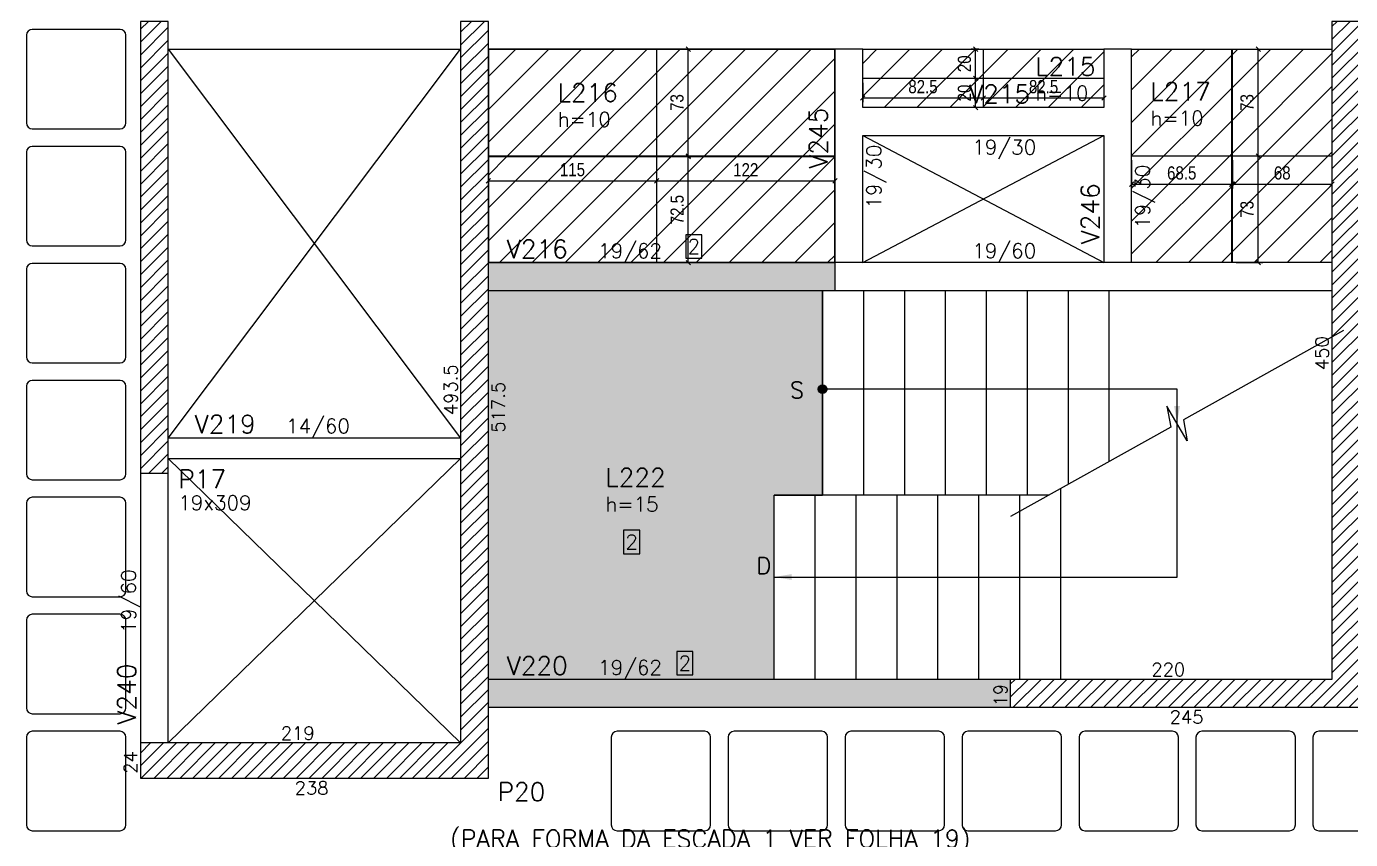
# Model space of a CAD drawing. Header units: millimetres. Extents: x 1860 to 8661, y -614 to 3837.
# Drawn here: x 3563 to 4469, y 933 to 1489 of the extents above; entities that cross this region are included whole.
import ezdxf
from ezdxf.enums import TextEntityAlignment as Align

# ---------------------------------------------------------------- set-up
doc = ezdxf.new("R2010")
doc.units = ezdxf.units.MM
for name, color, linetype in [('251', 5, 'Continuous'), ('COTA', 241, 'Continuous'), ('F-AUX', 2, 'Continuous'), ('F-CUBETA', 1, 'Continuous'), ('F-ESCADAS', 2, 'Continuous'), ('F-LAJES', 3, 'Continuous'), ('F-LAJES-DIM', 2, 'Continuous'), ('F-LAJES-NOME', 4, 'Continuous'), ('F-LAJES-R', 254, 'Continuous'), ('F-PILARES-DIM', 172, 'Continuous'), ('F-PILARES-NOME', 170, 'Continuous'), ('F-TEXTO', 6, 'Continuous'), ('F-TEXTO-YELLOW', 2, 'Continuous'), ('F-VIGAS-DIM', 2, 'Continuous'), ('F-VIGAS-NOME', 4, 'Continuous'), ('Painéis', 200, 'Continuous'), ('Pilares', 5, 'Continuous'), ('VIGA', 3, 'Continuous'), ('Vázio', 240, 'Continuous')]:
    doc.layers.add(name, color=color, linetype=linetype)
doc.layers.add('F-DESNIVEL-5', color=7, linetype='Continuous', true_color=0xadd6ff)
doc.layers.add('Hachura', color=251, linetype='Continuous', lineweight=9)
doc.styles.add('5385-ARQ-PB-BAS-PLA-TER-TORRE-A-106-TXT$0$R60-75', font='romans.shx', dxfattribs={"height": 0.1125})
doc.styles.add('COTA TECNICA-50', font='techl___.ttf', dxfattribs={"height": 9})
doc.styles.add('CP-TEXTO', font='romans.shx')
doc.styles.add('MCP', font='romans.shx')
doc.dimstyles.new('COTA PAINEL-50', dxfattribs={"dimtxt": 9, "dimasz": 3, "dimexe": 3, "dimexo": 3, "dimgap": 3, "dimtad": 1, "dimdec": 1, "dimzin": 12, "dimdsep": 46, "dimtxsty": 'COTA TECNICA-50', "dimblk1": 'OBLIQUE', "dimblk2": 'OBLIQUE', "dimsah": 1, "dimcen": 0.9, "dimclrd": 4, "dimclre": 4, "dimclrt": 240, "dimadec": 1, "dimazin": 3, "dimtfac": 1, "dimtdec": 1, "dimtmove": 0, "dimatfit": 3, "dimfxl": 1, "dimtolj": 1, "dimtzin": 12, "dimarcsym": 0})
pattern_1 = [(45, (3860.447, 999.075), (-4.419417, 4.419417), [])]

# ---------------------------------------------------------------- blocks, each defined once
blk = doc.blocks.new('_VAONER063650636500869008690')
at = {"layer": '251', "color": 1}
for p, q in [((-34, 30), (-34, -30)), ((30, 34), (-30, 34)), ((34, -30), (34, 30)), ((-30, -34), (30, -34))]:
    blk.add_line(p, q, dxfattribs=at)
for centre, start, end in [((-30, 30), 90, 180), ((30, 30), 0, 90), ((-30, -30), 180, 270), ((30, -30), 270, 0)]:
    blk.add_arc(centre, 4, start, end, dxfattribs=at)
blk = doc.blocks.new('*U23')
at = {"layer": 'F-LAJES-DIM', "color": 1}
blk.add_lwpolyline([(0, 0), (11, 0), (11, 16), (0, 16)], close=True, dxfattribs=at)
at = {"layer": 'F-LAJES-DIM', "style": 'MCP'}
blk.add_attdef('DIM', text='', height=10, dxfattribs=at).set_placement((5.5, 8), align=Align.MIDDLE_CENTER)
blk = doc.blocks.new('*U20')
at = {"layer": 'F-VIGAS-DIM', "color": 1}
blk.add_lwpolyline([(0, 0), (11, 0), (11, 16), (0, 16)], close=True, dxfattribs=at)
at = {"layer": 'F-VIGAS-DIM', "style": 'MCP'}
blk.add_attdef('DIM', text='', height=10, dxfattribs=at).set_placement((5.5, 8), align=Align.MIDDLE_CENTER)
blk = doc.blocks.new('_Oblique')
at = {"color": 0, "linetype": 'ByBlock', "lineweight": -2}
blk.add_line((-0.5, -0.5), (0.5, 0.5), dxfattribs=at)
blk = doc.blocks.new('*D902')
at = {"layer": 'COTA', "color": 4, "lineweight": -2, "transparency": 16777216}
for p, q in [((3879.45, 1397.08), (3879.45, 1380.53)), ((3994.45, 1397.08), (3994.45, 1380.53)), ((3879.45, 1383.53), (3994.45, 1383.53))]:
    blk.add_line(p, q, dxfattribs=at)
at = {"layer": 'Defpoints', "color": 0, "transparency": 16777216}
for p in [(3879.45, 1400.08), (3994.45, 1400.08), (3994.45, 1383.53)]:
    blk.add_point(p, dxfattribs=at)
at = {"layer": 'COTA', "color": 4, "lineweight": -2, "transparency": 16777216, "xscale": 3, "yscale": 3, "zscale": 3, "rotation": 180}
blk.add_blockref('_Oblique', (3879.45, 1383.53), dxfattribs=at)
at = {"layer": 'COTA', "color": 4, "lineweight": -2, "transparency": 16777216, "xscale": 3, "yscale": 3, "zscale": 3}
blk.add_blockref('_Oblique', (3994.45, 1383.53), dxfattribs=at)
at = {"layer": 'COTA', "color": 240, "transparency": 16777216, "insert": (3936.95, 1391.13), "char_height": 9, "attachment_point": 5, "style": 'COTA TECNICA-50'}
blk.add_mtext('\\A1;115', dxfattribs=at)
blk = doc.blocks.new('*D903')
at = {"layer": 'COTA', "color": 4, "lineweight": -2, "transparency": 16777216}
for p, q in [((3994.45, 1397.08), (3994.45, 1380.53)), ((4116.45, 1397.58), (4116.45, 1380.53)), ((3994.45, 1383.53), (4116.45, 1383.53))]:
    blk.add_line(p, q, dxfattribs=at)
at = {"layer": 'Defpoints', "color": 0, "transparency": 16777216}
for p in [(3994.45, 1400.08), (4116.45, 1400.58), (4116.45, 1383.53)]:
    blk.add_point(p, dxfattribs=at)
at = {"layer": 'COTA', "color": 4, "lineweight": -2, "transparency": 16777216, "xscale": 3, "yscale": 3, "zscale": 3, "rotation": 180}
blk.add_blockref('_Oblique', (3994.45, 1383.53), dxfattribs=at)
at = {"layer": 'COTA', "color": 4, "lineweight": -2, "transparency": 16777216, "xscale": 3, "yscale": 3, "zscale": 3}
blk.add_blockref('_Oblique', (4116.45, 1383.53), dxfattribs=at)
at = {"layer": 'COTA', "color": 240, "transparency": 16777216, "insert": (4055.45, 1391.08), "char_height": 9, "attachment_point": 5, "style": 'COTA TECNICA-50'}
blk.add_mtext('\\A1;122', dxfattribs=at)
blk = doc.blocks.new('*D904')
at = {"layer": 'COTA', "color": 4, "lineweight": -2, "transparency": 16777216}
for p, q in [((3997.45, 1400.08), (4019.16, 1400.08)), ((4016.16, 1327.58), (4016.16, 1400.08)), ((3997.45, 1327.58), (4019.16, 1327.58))]:
    blk.add_line(p, q, dxfattribs=at)
at = {"layer": 'Defpoints', "color": 0, "transparency": 16777216}
for p in [(3994.45, 1400.08), (4016.16, 1400.08), (3994.45, 1327.58)]:
    blk.add_point(p, dxfattribs=at)
at = {"layer": 'COTA', "color": 4, "lineweight": -2, "transparency": 16777216, "xscale": 3, "yscale": 3, "zscale": 3}
for p, rotation in [((4016.16, 1400.08), 90), ((4016.16, 1327.58), 270)]:
    blk.add_blockref('_Oblique', p, dxfattribs=dict(at, rotation=rotation))
at = {"layer": 'COTA', "color": 240, "transparency": 16777216, "insert": (4008.57, 1363.83), "char_height": 9, "attachment_point": 5, "rotation": 90, "style": 'COTA TECNICA-50'}
blk.add_mtext('\\A1;72.5', dxfattribs=at)
blk = doc.blocks.new('*D905')
at = {"layer": 'COTA', "color": 4, "lineweight": -2, "transparency": 16777216}
for p, q in [((3997.45, 1473.58), (4019.16, 1473.58)), ((4016.16, 1400.58), (4016.16, 1473.58)), ((3997.45, 1400.58), (4019.16, 1400.58))]:
    blk.add_line(p, q, dxfattribs=at)
at = {"layer": 'Defpoints', "color": 0, "transparency": 16777216}
for p in [(3994.45, 1473.58), (4016.16, 1473.58), (3994.45, 1400.58)]:
    blk.add_point(p, dxfattribs=at)
at = {"layer": 'COTA', "color": 4, "lineweight": -2, "transparency": 16777216, "xscale": 3, "yscale": 3, "zscale": 3}
for p, rotation in [((4016.16, 1473.58), 90), ((4016.16, 1400.58), 270)]:
    blk.add_blockref('_Oblique', p, dxfattribs=dict(at, rotation=rotation))
at = {"layer": 'COTA', "color": 240, "transparency": 16777216, "insert": (4008.47, 1437.08), "char_height": 9, "attachment_point": 5, "rotation": 90, "style": 'COTA TECNICA-50'}
blk.add_mtext('\\A1;73', dxfattribs=at)
blk = doc.blocks.new('*D906')
at = {"layer": 'COTA', "color": 4, "lineweight": -2, "transparency": 16777216}
for p, q in [((4135.45, 1450.58), (4135.45, 1437.25)), ((4217.95, 1450.58), (4217.95, 1437.25)), ((4135.45, 1440.25), (4217.95, 1440.25))]:
    blk.add_line(p, q, dxfattribs=at)
at = {"layer": 'Defpoints', "color": 0, "transparency": 16777216}
for p in [(4135.45, 1453.58), (4217.95, 1453.58), (4217.95, 1440.25)]:
    blk.add_point(p, dxfattribs=at)
at = {"layer": 'COTA', "color": 4, "lineweight": -2, "transparency": 16777216, "xscale": 3, "yscale": 3, "zscale": 3, "rotation": 180}
blk.add_blockref('_Oblique', (4135.45, 1440.25), dxfattribs=at)
at = {"layer": 'COTA', "color": 4, "lineweight": -2, "transparency": 16777216, "xscale": 3, "yscale": 3, "zscale": 3}
blk.add_blockref('_Oblique', (4217.95, 1440.25), dxfattribs=at)
at = {"layer": 'COTA', "color": 240, "transparency": 16777216, "insert": (4176.7, 1447.87), "char_height": 9, "attachment_point": 5, "style": 'COTA TECNICA-50'}
blk.add_mtext('\\A1;82.5', dxfattribs=at)
blk = doc.blocks.new('*D907')
at = {"layer": 'COTA', "color": 4, "lineweight": -2, "transparency": 16777216}
for p, q in [((4217.95, 1450.58), (4217.95, 1437.25)), ((4300.45, 1450.58), (4300.45, 1437.25)), ((4217.95, 1440.25), (4300.45, 1440.25))]:
    blk.add_line(p, q, dxfattribs=at)
at = {"layer": 'Defpoints', "color": 0, "transparency": 16777216}
for p in [(4217.95, 1453.58), (4300.45, 1453.58), (4300.45, 1440.25)]:
    blk.add_point(p, dxfattribs=at)
at = {"layer": 'COTA', "color": 4, "lineweight": -2, "transparency": 16777216, "xscale": 3, "yscale": 3, "zscale": 3, "rotation": 180}
blk.add_blockref('_Oblique', (4217.95, 1440.25), dxfattribs=at)
at = {"layer": 'COTA', "color": 4, "lineweight": -2, "transparency": 16777216, "xscale": 3, "yscale": 3, "zscale": 3}
blk.add_blockref('_Oblique', (4300.45, 1440.25), dxfattribs=at)
at = {"layer": 'COTA', "color": 240, "transparency": 16777216, "insert": (4259.2, 1447.87), "char_height": 9, "attachment_point": 5, "style": 'COTA TECNICA-50'}
blk.add_mtext('\\A1;82.5', dxfattribs=at)
blk = doc.blocks.new('*D908')
at = {"layer": 'COTA', "color": 4, "lineweight": -2, "transparency": 16777216}
for p, q in [((4214.95, 1453.58), (4209.66, 1453.58)), ((4212.66, 1433.58), (4212.66, 1453.58)), ((4214.95, 1433.58), (4209.66, 1433.58))]:
    blk.add_line(p, q, dxfattribs=at)
at = {"layer": 'Defpoints', "color": 0, "transparency": 16777216}
for p in [(4212.66, 1453.58), (4217.95, 1453.58), (4217.95, 1433.58)]:
    blk.add_point(p, dxfattribs=at)
at = {"layer": 'COTA', "color": 4, "lineweight": -2, "transparency": 16777216, "xscale": 3, "yscale": 3, "zscale": 3}
for p, rotation in [((4212.66, 1453.58), 90), ((4212.66, 1433.58), 270)]:
    blk.add_blockref('_Oblique', p, dxfattribs=dict(at, rotation=rotation))
at = {"layer": 'COTA', "color": 240, "transparency": 16777216, "insert": (4205.07, 1443.58), "char_height": 9, "attachment_point": 5, "rotation": 90, "style": 'COTA TECNICA-50'}
blk.add_mtext('\\A1;20', dxfattribs=at)
blk = doc.blocks.new('*D909')
at = {"layer": 'COTA', "color": 4, "lineweight": -2, "transparency": 16777216}
for p, q in [((4214.95, 1473.58), (4209.66, 1473.58)), ((4212.66, 1453.58), (4212.66, 1473.58)), ((4214.95, 1453.58), (4209.66, 1453.58))]:
    blk.add_line(p, q, dxfattribs=at)
at = {"layer": 'Defpoints', "color": 0, "transparency": 16777216}
for p in [(4212.66, 1473.58), (4217.95, 1473.58), (4217.95, 1453.58)]:
    blk.add_point(p, dxfattribs=at)
at = {"layer": 'COTA', "color": 4, "lineweight": -2, "transparency": 16777216, "xscale": 3, "yscale": 3, "zscale": 3}
for p, rotation in [((4212.66, 1473.58), 90), ((4212.66, 1453.58), 270)]:
    blk.add_blockref('_Oblique', p, dxfattribs=dict(at, rotation=rotation))
at = {"layer": 'COTA', "color": 240, "transparency": 16777216, "insert": (4205.07, 1463.58), "char_height": 9, "attachment_point": 5, "rotation": 90, "style": 'COTA TECNICA-50'}
blk.add_mtext('\\A1;20', dxfattribs=at)
blk = doc.blocks.new('*D910')
at = {"layer": 'COTA', "color": 4, "lineweight": -2, "transparency": 16777216}
for p, q in [((4319.45, 1397.58), (4319.45, 1378.26)), ((4387.95, 1397.58), (4387.95, 1378.26)), ((4319.45, 1381.26), (4387.95, 1381.26))]:
    blk.add_line(p, q, dxfattribs=at)
at = {"layer": 'Defpoints', "color": 0, "transparency": 16777216}
for p in [(4319.45, 1400.58), (4387.95, 1400.58), (4387.95, 1381.26)]:
    blk.add_point(p, dxfattribs=at)
at = {"layer": 'COTA', "color": 4, "lineweight": -2, "transparency": 16777216, "xscale": 3, "yscale": 3, "zscale": 3, "rotation": 180}
blk.add_blockref('_Oblique', (4319.45, 1381.26), dxfattribs=at)
at = {"layer": 'COTA', "color": 4, "lineweight": -2, "transparency": 16777216, "xscale": 3, "yscale": 3, "zscale": 3}
blk.add_blockref('_Oblique', (4387.95, 1381.26), dxfattribs=at)
at = {"layer": 'COTA', "color": 240, "transparency": 16777216, "insert": (4353.7, 1388.87), "char_height": 9, "attachment_point": 5, "style": 'COTA TECNICA-50'}
blk.add_mtext('\\A1;68.5', dxfattribs=at)
blk = doc.blocks.new('*D911')
at = {"layer": 'COTA', "color": 4, "lineweight": -2, "transparency": 16777216}
for p, q in [((4388.45, 1397.58), (4388.45, 1378.26)), ((4456.45, 1397.58), (4456.45, 1378.26)), ((4388.45, 1381.26), (4456.45, 1381.26))]:
    blk.add_line(p, q, dxfattribs=at)
at = {"layer": 'Defpoints', "color": 0, "transparency": 16777216}
for p in [(4388.45, 1400.58), (4456.45, 1400.58), (4456.45, 1381.26)]:
    blk.add_point(p, dxfattribs=at)
at = {"layer": 'COTA', "color": 4, "lineweight": -2, "transparency": 16777216, "xscale": 3, "yscale": 3, "zscale": 3, "rotation": 180}
blk.add_blockref('_Oblique', (4388.45, 1381.26), dxfattribs=at)
at = {"layer": 'COTA', "color": 4, "lineweight": -2, "transparency": 16777216, "xscale": 3, "yscale": 3, "zscale": 3}
blk.add_blockref('_Oblique', (4456.45, 1381.26), dxfattribs=at)
at = {"layer": 'COTA', "color": 240, "transparency": 16777216, "insert": (4422.45, 1388.87), "char_height": 9, "attachment_point": 5, "style": 'COTA TECNICA-50'}
blk.add_mtext('\\A1;68', dxfattribs=at)
blk = doc.blocks.new('*D912')
at = {"layer": 'COTA', "color": 4, "lineweight": -2, "transparency": 16777216}
for p, q in [((4390.95, 1400.58), (4409.09, 1400.58)), ((4406.09, 1327.58), (4406.09, 1400.58)), ((4390.95, 1327.58), (4409.09, 1327.58))]:
    blk.add_line(p, q, dxfattribs=at)
at = {"layer": 'Defpoints', "color": 0, "transparency": 16777216}
for p in [(4387.95, 1400.58), (4406.09, 1400.58), (4387.95, 1327.58)]:
    blk.add_point(p, dxfattribs=at)
at = {"layer": 'COTA', "color": 4, "lineweight": -2, "transparency": 16777216, "xscale": 3, "yscale": 3, "zscale": 3}
for p, rotation in [((4406.09, 1400.58), 90), ((4406.09, 1327.58), 270)]:
    blk.add_blockref('_Oblique', p, dxfattribs=dict(at, rotation=rotation))
at = {"layer": 'COTA', "color": 240, "transparency": 16777216, "insert": (4398.39, 1364.08), "char_height": 9, "attachment_point": 5, "rotation": 90, "style": 'COTA TECNICA-50'}
blk.add_mtext('\\A1;73', dxfattribs=at)
blk = doc.blocks.new('*D913')
at = {"layer": 'COTA', "color": 4, "lineweight": -2, "transparency": 16777216}
for p, q in [((4390.95, 1473.58), (4409.09, 1473.58)), ((4406.09, 1400.58), (4406.09, 1473.58)), ((4390.95, 1400.58), (4409.09, 1400.58))]:
    blk.add_line(p, q, dxfattribs=at)
at = {"layer": 'Defpoints', "color": 0, "transparency": 16777216}
for p in [(4387.95, 1473.58), (4406.09, 1473.58), (4387.95, 1400.58)]:
    blk.add_point(p, dxfattribs=at)
at = {"layer": 'COTA', "color": 4, "lineweight": -2, "transparency": 16777216, "xscale": 3, "yscale": 3, "zscale": 3}
for p, rotation in [((4406.09, 1473.58), 90), ((4406.09, 1400.58), 270)]:
    blk.add_blockref('_Oblique', p, dxfattribs=dict(at, rotation=rotation))
at = {"layer": 'COTA', "color": 240, "transparency": 16777216, "insert": (4398.39, 1437.08), "char_height": 9, "attachment_point": 5, "rotation": 90, "style": 'COTA TECNICA-50'}
blk.add_mtext('\\A1;73', dxfattribs=at)

msp = doc.modelspace()

# ---------------------------------------------------------------- hatches: boundary and pattern name
at = {"layer": 'F-AUX'}
h = msp.add_hatch(color=1, dxfattribs=at)
edge = h.paths.add_edge_path()
edge.add_arc((4108.05, 1241.08), 3, 0, 360)
at = {"layer": 'F-DESNIVEL-5', "linetype": 'Continuous'}
h = msp.add_hatch(color=256, dxfattribs=at)
h.dxf.hatch_style = 1
h.paths.add_polyline_path([(4107.95, 1308.58), (3879.45, 1308.58), (3879.45, 1042.58), (4074.85, 1042.58), (4074.85, 1168.58), (4107.95, 1168.58)])
at = {"layer": 'Hachura', "linetype": 'ByBlock'}
h = msp.add_hatch(dxfattribs=at)
h.set_pattern_fill('ANSI31', color=256, scale=5)
h.paths.add_polyline_path([(3994.45, 1473.58), (3879.45, 1473.58), (3879.45, 1400.58), (3994.45, 1400.58)])
h.paths.add_polyline_path([(4116.45, 1400.58), (4116.45, 1424.08), (4116.45, 1473.58), (3994.45, 1473.58), (3994.45, 1400.58)])
h.paths.add_polyline_path([(3994.45, 1400.08), (3994.45, 1327.58), (4116.45, 1327.58), (4116.45, 1400.08)])
h.paths.add_polyline_path([(3879.45, 1400.08), (3879.45, 1327.58), (3994.45, 1327.58), (3994.45, 1400.08)])
h.paths.add_polyline_path([(4217.95, 1453.58), (4217.95, 1473.58), (4135.45, 1473.58), (4135.45, 1453.58)])
h.paths.add_polyline_path([(4300.45, 1453.58), (4300.45, 1473.58), (4217.95, 1473.58), (4217.95, 1453.58)])
h.paths.add_polyline_path([(4217.95, 1453.58), (4217.95, 1433.58), (4300.45, 1433.58), (4300.45, 1453.58)])
h.paths.add_polyline_path([(4135.45, 1453.58), (4135.45, 1433.58), (4217.95, 1433.58), (4217.95, 1453.58)])
h.paths.add_polyline_path([(4387.95, 1473.58), (4319.45, 1473.58), (4319.45, 1424.08), (4319.45, 1400.58), (4387.95, 1400.58)])
h.paths.add_polyline_path([(4388.45, 1400.58), (4456.45, 1400.58), (4456.45, 1473.58), (4388.45, 1473.58)])
h.paths.add_polyline_path([(4388.45, 1400.58), (4388.45, 1327.58), (4456.45, 1327.58), (4456.45, 1400.58)])
h.paths.add_polyline_path([(4387.95, 1400.58), (4319.45, 1400.58), (4319.45, 1327.58), (4387.95, 1327.58)])
at = {"layer": 'Pilares', "linetype": 'Continuous'}
h = msp.add_hatch(dxfattribs=at)
h.set_pattern_fill('ANSI31', color=256, scale=50, style=0)
h.set_pattern_definition(pattern_1)
h.paths.add_polyline_path([(3641.45, 1183.58), (3660.45, 1183.58), (3660.45, 1492.58), (3641.45, 1492.58)], flags=16)
h = msp.add_hatch(dxfattribs=at)
h.set_pattern_fill('ANSI31', color=256, scale=50, style=0)
h.set_pattern_definition(pattern_1)
h.paths.add_polyline_path([(3879.45, 975.08), (3879.45, 1492.58), (3860.45, 1492.58), (3860.45, 999.08), (3641.45, 999.08), (3641.45, 975.08)], flags=16)
h = msp.add_hatch(dxfattribs=at)
h.set_pattern_fill('ANSI31', color=256, scale=50, style=0)
h.set_pattern_definition(pattern_1)
h.paths.add_polyline_path([(4481.45, 1023.58), (4481.45, 1492.58), (4456.45, 1492.58), (4456.45, 1042.58), (4236.45, 1042.58), (4236.45, 1023.58)], flags=16)

# ---------------------------------------------------------------- linework, layer by layer
at = {"layer": 'F-AUX', "color": 1}
for points in [[(4464.38, 1281.18), (4354.81, 1220.11), (4357.44, 1205.73), (4343.55, 1229.44), (4346.18, 1215.06), (4236.61, 1153.99)], [(4075.05, 1112.58), (4350.49, 1112.58), (4350.49, 1241.08), (4108.05, 1241.08)]]:
    msp.add_lwpolyline(points, dxfattribs=at)
msp.add_circle((4108.05, 1241.08), 3, dxfattribs=at)
for points in [[(4348.49, 1229.59), (4350.49, 1217.59), (4352.49, 1229.59)], [(4086.95, 1110.58), (4074.95, 1112.58), (4086.95, 1114.58)]]:
    msp.add_solid(points, dxfattribs=at)
at = {"layer": 'F-DESNIVEL-5', "linetype": 'Continuous'}
for points in [[(4116.45, 1473.58), (4116.45, 1327.58), (4116.45, 1473.58)], [(4116.45, 1473.58), (4116.45, 1327.58), (4116.45, 1424.08)], [(4116.45, 1473.58), (4116.45, 1424.08), (4116.45, 1473.58)], [(4116.45, 1308.58), (4116.45, 1327.58), (3879.55, 1327.58)], [(4116.45, 1308.58), (3879.55, 1327.58), (3879.55, 1308.58)], [(3879.45, 1042.58), (3879.45, 1308.58), (3879.45, 1042.58)], [(4125.95, 1308.58), (3879.55, 1308.58), (4125.95, 1308.58)], [(3879.55, 1042.58), (3879.55, 1023.58), (4236.35, 1023.58)], [(3879.55, 1042.58), (4236.35, 1023.58), (4236.35, 1042.58)], [(3879.55, 1042.58), (4236.35, 1042.58), (3879.55, 1042.58)]]:
    msp.add_solid(points, dxfattribs=at)
at = {"layer": 'F-ESCADAS', "linetype": 'Continuous'}
for points in [[(4107.95, 1308.58), (4107.95, 1168.58)], [(4135.95, 1308.58), (4135.95, 1168.58)], [(4163.95, 1308.58), (4163.95, 1168.58)], [(4191.95, 1308.58), (4191.95, 1168.58)], [(4219.95, 1308.58), (4219.95, 1168.58)], [(4247.95, 1308.58), (4247.95, 1168.58)], [(4275.95, 1308.58), (4275.95, 1175.91)], [(4303.95, 1308.58), (4303.95, 1191.52)], [(4262.78, 1168.58), (4074.85, 1168.58)], [(4074.85, 1042.58), (4074.85, 1168.58)], [(4102.95, 1042.58), (4102.95, 1168.58)], [(4130.95, 1042.58), (4130.95, 1168.58)], [(4158.95, 1042.58), (4158.95, 1168.58)], [(4186.95, 1042.58), (4186.95, 1168.58)], [(4214.95, 1042.58), (4214.95, 1168.58)], [(4242.95, 1042.58), (4242.95, 1168.58)], [(4270.95, 1042.58), (4270.95, 1173.07)]]:
    msp.add_lwpolyline(points, dxfattribs=at)
at = {"layer": 'F-LAJES', "linetype": 'Continuous'}
msp.add_lwpolyline([(4074.85, 1042.58), (4074.85, 1168.58), (4107.95, 1168.58), (4107.95, 1308.58)], dxfattribs=at)
at = {"layer": 'F-LAJES-R', "linetype": 'Continuous'}
msp.add_lwpolyline([(4116.45, 1473.58), (3879.45, 1473.58), (3879.45, 1327.58), (4116.45, 1327.58), (4116.45, 1424.08), (4116.45, 1473.58)], dxfattribs=at)
at = {"layer": 'Painéis'}
for points in [[(3994.45, 1473.58), (3994.45, 1327.58)], [(4217.95, 1473.58), (4217.95, 1433.58)], [(4387.95, 1327.58), (4387.95, 1473.58)], [(4388.45, 1327.58), (4388.45, 1473.58)], [(4300.45, 1453.58), (4135.45, 1453.58)], [(3879.45, 1400.58), (4116.45, 1400.58)], [(3879.45, 1400.08), (4116.45, 1400.08)], [(4319.45, 1400.58), (4456.45, 1400.58)]]:
    msp.add_lwpolyline(points, dxfattribs=at)
at = {"layer": 'Pilares', "linetype": 'Continuous'}
for points in [[(3641.45, 1183.58), (3660.45, 1183.58), (3660.45, 1492.58), (3641.45, 1492.58), (3641.45, 1183.58)], [(3879.45, 975.08), (3879.45, 1492.58), (3860.45, 1492.58), (3860.45, 999.08), (3641.45, 999.08), (3641.45, 975.08), (3879.45, 975.08)], [(4481.45, 1023.58), (4481.45, 1492.58), (4456.45, 1492.58), (4456.45, 1042.58), (4236.45, 1042.58), (4236.45, 1023.58), (4481.45, 1023.58)]]:
    msp.add_lwpolyline(points, dxfattribs=at)
at = {"layer": 'VIGA'}
for p, q in [((3879.45, 1327.58), (3879.45, 1473.58)), ((4456.45, 1473.58), (4456.45, 1327.58))]:
    msp.add_line(p, q, dxfattribs=at)
for points in [[(3660.45, 1473.58), (3860.45, 1473.58)], [(3879.45, 1473.58), (4116.45, 1473.58)], [(4116.45, 1473.58), (4116.45, 1424.08)], [(4135.45, 1473.58), (4116.45, 1473.58)], [(4135.45, 1473.58), (4300.45, 1473.58)], [(4135.45, 1433.58), (4135.45, 1473.58)], [(4300.45, 1473.58), (4300.45, 1433.58)], [(4319.45, 1473.58), (4300.45, 1473.58)], [(4319.45, 1473.58), (4456.45, 1473.58)], [(4319.45, 1424.08), (4319.45, 1473.58)], [(4300.45, 1433.58), (4135.45, 1433.58)], [(4116.45, 1424.08), (4116.45, 1308.58)], [(4319.45, 1327.58), (4319.45, 1424.08)], [(4135.45, 1414.58), (4300.45, 1414.58)], [(4135.45, 1327.58), (4135.45, 1414.58)], [(4300.45, 1414.58), (4300.45, 1327.58)], [(4116.45, 1327.58), (3879.45, 1327.58)], [(4135.45, 1327.58), (4116.45, 1327.58)], [(4300.45, 1327.58), (4135.45, 1327.58)], [(4319.45, 1327.58), (4300.45, 1327.58)], [(4456.45, 1327.58), (4319.45, 1327.58)], [(3879.45, 1308.58), (4125.95, 1308.58)], [(4125.95, 1308.58), (4309.95, 1308.58)], [(4309.95, 1308.58), (4456.45, 1308.58)], [(3860.45, 1207.58), (3660.45, 1207.58)], [(3660.45, 1193.58), (3860.45, 1193.58)], [(3641.45, 1183.58), (3641.45, 999.08)], [(3660.45, 999.08), (3660.45, 1183.58)], [(4236.45, 1042.58), (3879.45, 1042.58)], [(3879.45, 1023.58), (4236.45, 1023.58)]]:
    msp.add_lwpolyline(points, dxfattribs=at)
at = {"layer": 'Vázio'}
for p, q in [((3660.45, 1207.58), (3860.45, 1473.58)), ((3660.45, 1473.58), (3860.45, 1207.58)), ((4135.45, 1327.58), (4300.45, 1414.58)), ((4135.45, 1414.58), (4300.45, 1327.58)), ((3660.45, 999.08), (3860.45, 1193.58)), ((3660.45, 1193.58), (3860.45, 999.08))]:
    msp.add_line(p, q, dxfattribs=at)

# ---------------------------------------------------------------- block references
at = {"layer": 'F-CUBETA'}
for p in [(3597.45, 1453.08), (3597.45, 1373.08), (3597.45, 1293.08), (3597.45, 1213.08), (3597.45, 1133.08), (3597.45, 1053.08), (3597.45, 973.08), (3997.45, 973.08), (4077.45, 973.08), (4157.45, 973.08), (4237.45, 973.08), (4317.45, 973.08), (4397.45, 973.08), (4477.45, 973.08)]:
    msp.add_blockref('_VAONER063650636500869008690', p, dxfattribs=at)
at = {"layer": 'F-LAJES-DIM', "linetype": 'Continuous'}
msp.add_blockref('*U23', (3971.94, 1128.54), dxfattribs=at).add_auto_attribs({'DIM': '2'})
at = {"layer": 'F-VIGAS-DIM', "linetype": 'Continuous'}
for p in [(4014.45, 1330.7), (4008.3, 1045.7)]:
    msp.add_blockref('*U20', p, dxfattribs=at).add_auto_attribs({'DIM': '2'})

# ---------------------------------------------------------------- texts
at = {"layer": 'F-LAJES-DIM', "linetype": 'Continuous', "style": 'MCP'}
for s, p in [('h=10', (4253.47, 1438.46)), ('h=10', (4332.3, 1421.36)), ('h=10', (3926.77, 1420.56)), ('h=15', (3959.45, 1157.44))]:
    msp.add_text(s, height=10, dxfattribs=at).set_placement(p)
at = {"layer": 'F-LAJES-NOME', "linetype": 'Continuous', "style": 'MCP'}
for s, p in [('L215', (4253.47, 1455.46)), ('L216', (3926.77, 1437.56)), ('L217', (4332.3, 1438.36)), ('L222', (3959.45, 1174.44))]:
    msp.add_text(s, height=12.5, dxfattribs=at).set_placement(p)
at = {"layer": 'F-PILARES-DIM', "linetype": 'Continuous', "style": 'MCP'}
for s, p in [('450', (4454.2, 1254.08)), ('493.5', (3858.2, 1223.33)), ('517.5', (3890.7, 1211.33)), ('19', (4234.2, 1024.08)), ('24', (3639.2, 978.08))]:
    msp.add_text(s, height=9, rotation=90, dxfattribs=at).set_placement(p)
for s, height, p in [('19x309', 10, (3667.28, 1158.38)), ('220', 9, (4332.95, 1044.83)), ('245', 9, (4345.45, 1012.33)), ('219', 9, (3737.45, 1001.33)), ('238', 9, (3746.95, 963.83))]:
    msp.add_text(s, height=height, dxfattribs=at).set_placement(p)
at = {"layer": 'F-PILARES-NOME', "linetype": 'Continuous', "style": 'MCP'}
for s, p in [('P17', (3667.28, 1173.38)), ('P20', (3885.7, 959.45))]:
    msp.add_text(s, height=12.5, dxfattribs=at).set_placement(p)
at = {"layer": 'F-TEXTO', "color": 3, "insert": (3687.5, 939.6), "char_height": 12, "width": 687.5204, "attachment_point": 1, "style": 'CP-TEXTO'}
msp.add_mtext('\\pxqc;(PARA FORMA DA ESCADA 1 VER FOLHA 19)', dxfattribs=at)
at = {"layer": 'F-TEXTO-YELLOW', "char_height": 11.25, "width": 61.3796, "style": '5385-ARQ-PB-BAS-PLA-TER-TORRE-A-106-TXT$0$R60-75'}
for s, insert, attachment_point in [('S', (4085.72, 1246.1), 1), ('D', (4072.95, 1126.02), 3)]:
    msp.add_mtext(s, dxfattribs=dict(at, insert=insert, attachment_point=attachment_point))
at = {"layer": 'F-VIGAS-DIM', "linetype": 'Continuous', "style": 'MCP'}
for s, p in [('19/30', (4210.45, 1401.58)), ('19/62', (3954.45, 1330.7)), ('19/60', (4210.45, 1330.7)), ('14/60', (3741, 1210.85)), ('19/62', (3954.45, 1045.7))]:
    msp.add_text(s, height=10, dxfattribs=at).set_placement(p)
for s, p in [('19/30', (4148.15, 1364.55)), ('19/30', (4331.95, 1350.83)), ('19/60', (3638.32, 1074.08))]:
    msp.add_text(s, height=10, rotation=90, dxfattribs=at).set_placement(p)
at = {"layer": 'F-VIGAS-NOME', "linetype": 'Continuous', "style": 'MCP'}
for s, p in [('V215', (4208.22, 1436.7)), ('V216', (3891.95, 1330.7)), ('V219', (3678.5, 1210.85)), ('V220', (3891.95, 1045.7))]:
    msp.add_text(s, height=12.5, dxfattribs=at).set_placement(p)
for s, p in [('V245', (4111.31, 1391.78)), ('V246', (4297.32, 1340.08)), ('V240', (3638.32, 1011.58))]:
    msp.add_text(s, height=12.5, rotation=90, dxfattribs=at).set_placement(p)

# ---------------------------------------------------------------- dimensions: what is measured, and where the dimension line sits
at = {"layer": 'COTA'}
for base, p1, p2, picture, middle in [((4016.16, 1473.58), (3994.45, 1400.58), (3994.45, 1473.58), '*D905', (4008.47, 1437.08)), ((4212.66, 1453.58), (4217.95, 1433.58), (4217.95, 1453.58), '*D908', (4205.07, 1443.58)), ((4016.16, 1400.08), (3994.45, 1327.58), (3994.45, 1400.08), '*D904', (4008.57, 1363.83)), ((4406.09, 1400.58), (4387.95, 1327.58), (4387.95, 1400.58), '*D912', (4398.39, 1364.08))]:
    dim = msp.add_linear_dim(base=base, p1=p1, p2=p2, angle=90, dimstyle='COTA PAINEL-50', dxfattribs=at)
    dim.commit()
    dim.dimension.update_dxf_attribs({"geometry": picture, "text_midpoint": middle})
for base, p1, p2, picture, middle in [((4212.66, 1473.58), (4217.95, 1453.58), (4217.95, 1473.58), '*D909', (4205.07, 1463.58)), ((4406.09, 1473.58), (4387.95, 1400.58), (4387.95, 1473.58), '*D913', (4398.39, 1437.08))]:
    dim = msp.add_linear_dim(base=base, p1=p1, p2=p2, angle=90, dimstyle='COTA PAINEL-50', override={"dimtmove": 1}, dxfattribs=at)
    dim.commit()
    dim.dimension.update_dxf_attribs({"geometry": picture, "text_midpoint": middle})
for base, p1, p2, picture, middle in [((4217.95, 1440.25), (4135.45, 1453.58), (4217.95, 1453.58), '*D906', (4176.7, 1447.87)), ((3994.45, 1383.53), (3879.45, 1400.08), (3994.45, 1400.08), '*D902', (3936.95, 1391.13)), ((4387.95, 1381.26), (4319.45, 1400.58), (4387.95, 1400.58), '*D910', (4353.7, 1388.87)), ((4456.45, 1381.26), (4388.45, 1400.58), (4456.45, 1400.58), '*D911', (4422.45, 1388.87))]:
    dim = msp.add_linear_dim(base=base, p1=p1, p2=p2, dimstyle='COTA PAINEL-50', dxfattribs=at)
    dim.commit()
    dim.dimension.update_dxf_attribs({"geometry": picture, "text_midpoint": middle})
for base, p1, p2, picture, middle in [((4300.45, 1440.25), (4217.95, 1453.58), (4300.45, 1453.58), '*D907', (4259.2, 1447.87)), ((4116.45, 1383.53), (3994.45, 1400.08), (4116.45, 1400.58), '*D903', (4055.45, 1391.08))]:
    dim = msp.add_linear_dim(base=base, p1=p1, p2=p2, dimstyle='COTA PAINEL-50', override={"dimtmove": 1}, dxfattribs=at)
    dim.commit()
    dim.dimension.update_dxf_attribs({"geometry": picture, "text_midpoint": middle})

doc.saveas('drawing.dxf')
